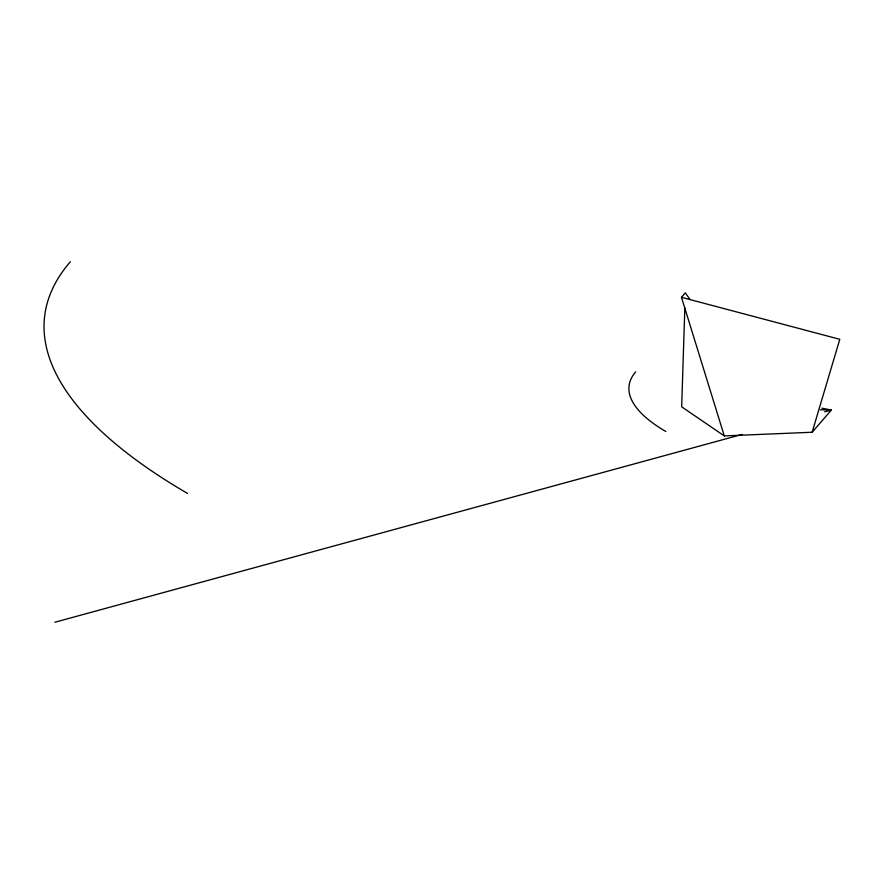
<?xml version="1.0" encoding="UTF-8"?>
<svg xmlns="http://www.w3.org/2000/svg" width="884" height="884" viewBox="0 0 884 884"><rect width="100%" height="100%" fill="white"/><g stroke="black" fill="none" stroke-linecap="round" stroke-linejoin="round"><path stroke-width="1.33" d="M684.835 307.975L681.674 406.828L724.283 435.9L812.142 432.254L831.369 410.032L821.976 408.198M812.142 432.254L839.8 339.312L681.476 297.311L685.321 292.869L690.117 299.588M54.841 622.248L742.173 434.409M824.706 411.845L831.369 410.032L820.385 409.8M681.476 297.311L724.283 435.9M665.807 431.48A203.74 67.339 6.8 0 1 635.673 371.899M187.541 493.438A792.307 261.874 6.8 0 1 70.344 261.752"/></g></svg>
